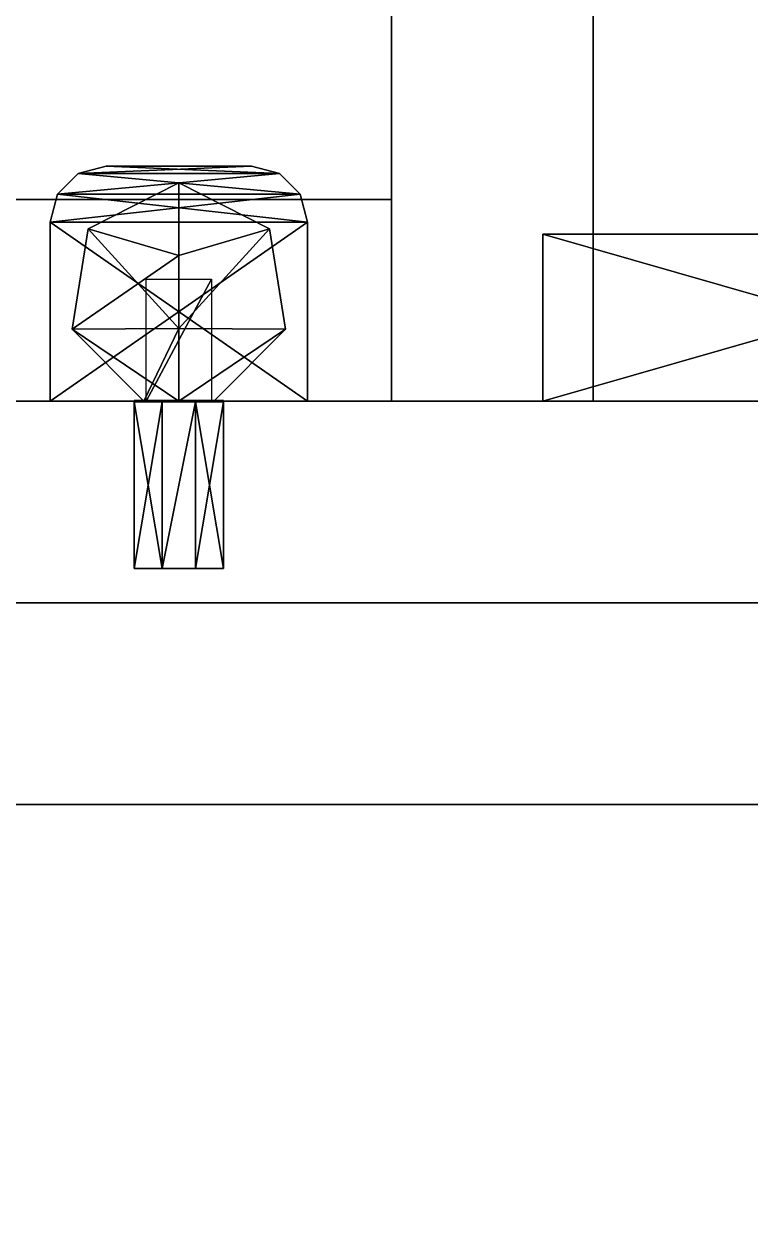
# Model space of a CAD drawing. Extents: x 0 to 4956, y -4930 to 0.
# Drawn here: x 559.2 to 624, y -3445 to -3338.3 of the extents above; entities that cross this region are included whole.
import ezdxf

# ---------------------------------------------------------------- set-up
doc = ezdxf.new("R2010")
doc.units = 0
for name, color, linetype in [('LAYER0', 7, 'CONTINUOUS'), ('LAYER143', 7, 'CONTINUOUS'), ('LAYER148', 7, 'CONTINUOUS'), ('LAYER163', 7, 'CONTINUOUS'), ('LAYER216', 7, 'CONTINUOUS'), ('LAYER221', 7, 'CONTINUOUS'), ('LAYER222', 254, 'CONTINUOUS'), ('LAYER244', 7, 'CONTINUOUS'), ('LAYER249', 7, 'CONTINUOUS'), ('LAYER250', 254, 'CONTINUOUS'), ('LAYER384', 253, 'CONTINUOUS'), ('LAYER386', 253, 'CONTINUOUS'), ('LAYER388', 253, 'CONTINUOUS'), ('LAYER390', 253, 'CONTINUOUS'), ('LAYER392', 253, 'CONTINUOUS'), ('LAYER427', 7, 'CONTINUOUS'), ('LAYER428', 7, 'CONTINUOUS'), ('LAYER697', 9, 'CONTINUOUS')]:
    doc.layers.add(name, color=color, linetype=linetype)

msp = doc.modelspace()

# ---------------------------------------------------------------- linework, layer by layer
at = {"layer": 'LAYER0', "invisible_edges": 1}
for points in [[(4956, 0), (0, -4930), (0, 0), (4956, 0)], [(4956, -4930, 5), (0, 0, 5), (0, -4930, 5), (4956, -4930, 5)], [(0, 0, 5), (4956, -4930, 5), (4956, 0, 5), (0, 0, 5)], [(0, -4930), (4956, 0), (4956, -4930), (0, -4930)]]:
    msp.add_3dface(points, dxfattribs=at)
at = {"layer": 'LAYER143', "invisible_edges": 1}
for points in [[(120, -3372, 2545), (670, -3372, 5), (120, -3372, 5), (120, -3372, 2545)], [(670, -3372, 5), (120, -3372, 2545), (670, -3372, 2545), (670, -3372, 5)], [(120, -3390, 5), (670, -3372, 5), (670, -3390, 5), (120, -3390, 5)], [(670, -3372, 5), (120, -3390, 5), (120, -3372, 5), (670, -3372, 5)], [(120, -3372, 2545), (670, -3390, 2545), (670, -3372, 2545), (120, -3372, 2545)], [(670, -3390, 2545), (120, -3372, 2545), (120, -3390, 2545), (670, -3390, 2545)], [(670, -3390, 2545), (120, -3390, 5), (670, -3390, 5), (670, -3390, 2545)], [(120, -3390, 5), (670, -3390, 2545), (120, -3390, 2545), (120, -3390, 5)]]:
    msp.add_3dface(points, dxfattribs=at)
at = {"layer": 'LAYER148', "invisible_edges": 1}
for points in [[(120, -2592, 85), (670, -3372, 85), (120, -3372, 85), (120, -2592, 85)], [(670, -3372, 85), (120, -2592, 85), (670, -2592, 85), (670, -3372, 85)], [(670, -2592, 103), (120, -3372, 103), (670, -3372, 103), (670, -2592, 103)], [(120, -3372, 103), (670, -2592, 103), (120, -2592, 103), (120, -3372, 103)], [(120, -3372, 103), (670, -3372, 85), (670, -3372, 103), (120, -3372, 103)], [(670, -3372, 85), (120, -3372, 103), (120, -3372, 85), (670, -3372, 85)]]:
    msp.add_3dface(points, dxfattribs=at)
at = {"layer": 'LAYER163', "invisible_edges": 1}
for points in [[(120, -3372, 2544), (670, -2592, 2544), (120, -2592, 2544), (120, -3372, 2544)], [(670, -2592, 2544), (120, -3372, 2544), (670, -3372, 2544), (670, -2592, 2544)], [(670, -3372, 2526), (120, -2592, 2526), (670, -2592, 2526), (670, -3372, 2526)], [(120, -2592, 2526), (670, -3372, 2526), (120, -3372, 2526), (120, -2592, 2526)], [(120, -3372, 2544), (670, -3372, 2526), (670, -3372, 2544), (120, -3372, 2544)], [(670, -3372, 2526), (120, -3372, 2544), (120, -3372, 2526), (670, -3372, 2526)]]:
    msp.add_3dface(points, dxfattribs=at)
at = {"layer": 'LAYER216', "invisible_edges": 1}
for points in [[(144.6, -3372, 1989), (610, -2592, 1989), (144.6, -2592, 1989), (144.6, -3372, 1989)], [(610, -2592, 1989), (144.6, -3372, 1989), (610, -3372, 1989), (610, -2592, 1989)], [(610, -3372, 1971), (144.6, -2592, 1971), (610, -2592, 1971), (610, -3372, 1971)], [(144.6, -2592, 1971), (610, -3372, 1971), (144.6, -3372, 1971), (144.6, -2592, 1971)], [(610, -3372, 1971), (610, -2592, 1989), (610, -3372, 1989), (610, -3372, 1971)], [(610, -2592, 1989), (610, -3372, 1971), (610, -2592, 1971), (610, -2592, 1989)], [(144.6, -3372, 1989), (610, -3372, 1971), (610, -3372, 1989), (144.6, -3372, 1989)], [(610, -3372, 1971), (144.6, -3372, 1989), (144.6, -3372, 1971), (610, -3372, 1971)]]:
    msp.add_3dface(points, dxfattribs=at)
at = {"layer": 'LAYER221'}
for points in [[(564, -3351.67, 1969.01), (562.1699, -3353.5, 1971), (564, -3351.67, 1971), (564, -3351.67, 1969.01)], [(562.1699, -3353.5, 1969.01), (562.1699, -3353.5, 1971), (564, -3351.67, 1969.01), (562.1699, -3353.5, 1969.01)], [(582, -3351.67, 1969.01), (562.1699, -3353.5, 1969.01), (564, -3351.67, 1969.01), (582, -3351.67, 1969.01)], [(583.8301, -3353.5, 1969.01), (562.1699, -3353.5, 1969.01), (582, -3351.67, 1969.01), (583.8301, -3353.5, 1969.01)], [(562.1699, -3353.5, 1971), (583.8301, -3353.5, 1971), (564, -3351.67, 1971), (562.1699, -3353.5, 1971)], [(582, -3351.67, 1969.01), (562.1699, -3353.5, 1969.01), (583.8301, -3353.5, 1969.01), (582, -3351.67, 1969.01)], [(564, -3351.67, 1969.01), (562.1699, -3353.5, 1969.01), (582, -3351.67, 1969.01), (564, -3351.67, 1969.01)], [(582, -3351.67, 1971), (562.1699, -3353.5, 1971), (583.8301, -3353.5, 1971), (582, -3351.67, 1971)], [(564, -3351.67, 1971), (562.1699, -3353.5, 1971), (582, -3351.67, 1971), (564, -3351.67, 1971)], [(562.1699, -3353.5, 1969.01), (564, -3351.67, 1971), (564, -3351.67, 1969.01), (562.1699, -3353.5, 1969.01)], [(562.1699, -3353.5, 1971), (564, -3351.67, 1971), (562.1699, -3353.5, 1969.01), (562.1699, -3353.5, 1971)], [(566.5, -3351, 1969.01), (564, -3351.67, 1971), (566.5, -3351, 1971), (566.5, -3351, 1969.01)], [(564, -3351.67, 1969.01), (564, -3351.67, 1971), (566.5, -3351, 1969.01), (564, -3351.67, 1969.01)], [(579.5, -3351, 1969.01), (564, -3351.67, 1969.01), (566.5, -3351, 1969.01), (579.5, -3351, 1969.01)], [(582, -3351.67, 1969.01), (564, -3351.67, 1969.01), (579.5, -3351, 1969.01), (582, -3351.67, 1969.01)], [(564, -3351.67, 1971), (582, -3351.67, 1971), (566.5, -3351, 1971), (564, -3351.67, 1971)], [(579.5, -3351, 1969.01), (564, -3351.67, 1969.01), (582, -3351.67, 1969.01), (579.5, -3351, 1969.01)], [(566.5, -3351, 1969.01), (564, -3351.67, 1969.01), (579.5, -3351, 1969.01), (566.5, -3351, 1969.01)], [(579.5, -3351, 1971), (564, -3351.67, 1971), (582, -3351.67, 1971), (579.5, -3351, 1971)], [(566.5, -3351, 1971), (564, -3351.67, 1971), (579.5, -3351, 1971), (566.5, -3351, 1971)], [(564, -3351.67, 1969.01), (566.5, -3351, 1971), (566.5, -3351, 1969.01), (564, -3351.67, 1969.01)], [(564, -3351.67, 1971), (566.5, -3351, 1971), (564, -3351.67, 1969.01), (564, -3351.67, 1971)], [(564, -3351.67, 1971), (583.8301, -3353.5, 1971), (582, -3351.67, 1971), (564, -3351.67, 1971)], [(566.5, -3351, 1971), (579.5, -3351, 1969.01), (579.5, -3351, 1971), (566.5, -3351, 1971)], [(566.5, -3351, 1969.01), (579.5, -3351, 1969.01), (566.5, -3351, 1971), (566.5, -3351, 1969.01)], [(566.5, -3351, 1969.01), (579.5, -3351, 1971), (579.5, -3351, 1969.01), (566.5, -3351, 1969.01)], [(566.5, -3351, 1971), (579.5, -3351, 1971), (566.5, -3351, 1969.01), (566.5, -3351, 1971)], [(566.5, -3351, 1971), (582, -3351.67, 1971), (579.5, -3351, 1971), (566.5, -3351, 1971)], [(579.5, -3351, 1971), (582, -3351.67, 1969.01), (579.5, -3351, 1969.01), (579.5, -3351, 1971)], [(582, -3351.67, 1971), (582, -3351.67, 1969.01), (579.5, -3351, 1971), (582, -3351.67, 1971)], [(582, -3351.67, 1969.01), (579.5, -3351, 1971), (579.5, -3351, 1969.01), (582, -3351.67, 1969.01)], [(582, -3351.67, 1971), (579.5, -3351, 1971), (582, -3351.67, 1969.01), (582, -3351.67, 1971)], [(582, -3351.67, 1971), (583.8301, -3353.5, 1969.01), (582, -3351.67, 1969.01), (582, -3351.67, 1971)], [(583.8301, -3353.5, 1971), (583.8301, -3353.5, 1969.01), (582, -3351.67, 1971), (583.8301, -3353.5, 1971)], [(583.8301, -3353.5, 1969.01), (582, -3351.67, 1971), (582, -3351.67, 1969.01), (583.8301, -3353.5, 1969.01)], [(583.8301, -3353.5, 1971), (582, -3351.67, 1971), (583.8301, -3353.5, 1969.01), (583.8301, -3353.5, 1971)], [(564.9165, -3356.613, 1985), (573, -3359, 1985), (573, -3352.5, 1985), (564.9165, -3356.613, 1985)], [(573, -3352.5, 1971), (564.9165, -3356.613, 1985), (573, -3352.5, 1985), (573, -3352.5, 1971)], [(564.9165, -3356.613, 1971), (564.9165, -3356.613, 1985), (573, -3352.5, 1971), (564.9165, -3356.613, 1971)], [(573, -3352.5, 1971), (564.9165, -3356.613, 1985), (564.9165, -3356.613, 1971), (573, -3352.5, 1971)], [(573, -3352.5, 1985), (564.9165, -3356.613, 1985), (573, -3352.5, 1971), (573, -3352.5, 1985)], [(564.9165, -3356.613, 1985), (573, -3352.5, 1985), (573, -3359, 1985), (564.9165, -3356.613, 1985)], [(573, -3359, 1985), (581.0835, -3356.613, 1985), (573, -3352.5, 1985), (573, -3359, 1985)], [(573, -3352.5, 1985), (581.0835, -3356.613, 1971), (573, -3352.5, 1971), (573, -3352.5, 1985)], [(581.0835, -3356.613, 1985), (581.0835, -3356.613, 1971), (573, -3352.5, 1985), (581.0835, -3356.613, 1985)], [(581.0835, -3356.613, 1971), (573, -3352.5, 1985), (573, -3352.5, 1971), (581.0835, -3356.613, 1971)], [(581.0835, -3356.613, 1985), (573, -3352.5, 1985), (581.0835, -3356.613, 1971), (581.0835, -3356.613, 1985)], [(581.0835, -3356.613, 1985), (573, -3352.5, 1985), (573, -3359, 1985), (581.0835, -3356.613, 1985)], [(562.1699, -3353.5, 1969.01), (561.5, -3356, 1971), (562.1699, -3353.5, 1971), (562.1699, -3353.5, 1969.01)], [(561.5, -3356, 1969.01), (561.5, -3356, 1971), (562.1699, -3353.5, 1969.01), (561.5, -3356, 1969.01)], [(561.5, -3356, 1969.01), (562.1699, -3353.5, 1969.01), (584.5, -3356, 1969.01), (561.5, -3356, 1969.01)], [(561.5, -3356, 1971), (584.5, -3356, 1971), (562.1699, -3353.5, 1971), (561.5, -3356, 1971)], [(583.8301, -3353.5, 1969.01), (561.5, -3356, 1969.01), (584.5, -3356, 1969.01), (583.8301, -3353.5, 1969.01)], [(562.1699, -3353.5, 1969.01), (561.5, -3356, 1969.01), (583.8301, -3353.5, 1969.01), (562.1699, -3353.5, 1969.01)], [(583.8301, -3353.5, 1971), (561.5, -3356, 1971), (584.5, -3356, 1971), (583.8301, -3353.5, 1971)], [(562.1699, -3353.5, 1971), (561.5, -3356, 1971), (583.8301, -3353.5, 1971), (562.1699, -3353.5, 1971)], [(561.5, -3356, 1969.01), (562.1699, -3353.5, 1971), (562.1699, -3353.5, 1969.01), (561.5, -3356, 1969.01)], [(561.5, -3356, 1971), (562.1699, -3353.5, 1971), (561.5, -3356, 1969.01), (561.5, -3356, 1971)], [(584.5, -3356, 1969.01), (562.1699, -3353.5, 1969.01), (583.8301, -3353.5, 1969.01), (584.5, -3356, 1969.01)], [(562.1699, -3353.5, 1971), (584.5, -3356, 1971), (583.8301, -3353.5, 1971), (562.1699, -3353.5, 1971)], [(583.8301, -3353.5, 1971), (584.5, -3356, 1969.01), (583.8301, -3353.5, 1969.01), (583.8301, -3353.5, 1971)], [(584.5, -3356, 1971), (584.5, -3356, 1969.01), (583.8301, -3353.5, 1971), (584.5, -3356, 1971)], [(584.5, -3356, 1969.01), (583.8301, -3353.5, 1971), (583.8301, -3353.5, 1969.01), (584.5, -3356, 1969.01)], [(584.5, -3356, 1971), (583.8301, -3353.5, 1971), (584.5, -3356, 1969.01), (584.5, -3356, 1971)], [(561.5, -3372, 1969.01), (584.5, -3356, 1969.01), (584.5, -3372, 1969.01), (561.5, -3372, 1969.01)], [(561.5, -3356, 1969.01), (584.5, -3356, 1969.01), (561.5, -3372, 1969.01), (561.5, -3356, 1969.01)], [(561.5, -3372, 1971), (584.5, -3356, 1971), (584.5, -3372, 1971), (561.5, -3372, 1971)], [(561.5, -3356, 1971), (584.5, -3356, 1971), (561.5, -3372, 1971), (561.5, -3356, 1971)], [(561.5, -3356, 1971), (561.5, -3372, 1969.01), (561.5, -3356, 1969.01), (561.5, -3356, 1971)], [(561.5, -3372, 1971), (561.5, -3372, 1969.01), (561.5, -3356, 1971), (561.5, -3372, 1971)], [(584.5, -3356, 1969.01), (561.5, -3372, 1969.01), (561.5, -3356, 1969.01), (584.5, -3356, 1969.01)], [(584.5, -3372, 1969.01), (561.5, -3372, 1969.01), (584.5, -3356, 1969.01), (584.5, -3372, 1969.01)], [(561.5, -3372, 1969.01), (561.5, -3356, 1971), (561.5, -3356, 1969.01), (561.5, -3372, 1969.01)], [(561.5, -3372, 1971), (561.5, -3356, 1971), (561.5, -3372, 1969.01), (561.5, -3372, 1971)], [(561.5, -3356, 1971), (584.5, -3372, 1971), (584.5, -3356, 1971), (561.5, -3356, 1971)], [(561.5, -3372, 1971), (584.5, -3372, 1971), (561.5, -3356, 1971), (561.5, -3372, 1971)], [(584.5, -3356, 1969.01), (584.5, -3372, 1971), (584.5, -3372, 1969.01), (584.5, -3356, 1969.01)], [(584.5, -3356, 1971), (584.5, -3372, 1971), (584.5, -3356, 1969.01), (584.5, -3356, 1971)], [(584.5, -3372, 1971), (584.5, -3356, 1969.01), (584.5, -3356, 1971), (584.5, -3372, 1971)], [(584.5, -3372, 1969.01), (584.5, -3356, 1969.01), (584.5, -3372, 1971), (584.5, -3372, 1969.01)], [(563.4824, -3365.569, 1985), (573, -3359, 1985), (564.9165, -3356.613, 1985), (563.4824, -3365.569, 1985)], [(564.9165, -3356.613, 1971), (563.4824, -3365.569, 1985), (564.9165, -3356.613, 1985), (564.9165, -3356.613, 1971)], [(563.4824, -3365.569, 1971), (563.4824, -3365.569, 1985), (564.9165, -3356.613, 1971), (563.4824, -3365.569, 1971)], [(564.9165, -3356.613, 1971), (563.4824, -3365.569, 1985), (563.4824, -3365.569, 1971), (564.9165, -3356.613, 1971)], [(564.9165, -3356.613, 1985), (563.4824, -3365.569, 1985), (564.9165, -3356.613, 1971), (564.9165, -3356.613, 1985)], [(563.4824, -3365.569, 1985), (564.9165, -3356.613, 1985), (573, -3365.5, 1985), (563.4824, -3365.569, 1985)], [(573, -3365.5, 1985), (564.9165, -3356.613, 1985), (573, -3359, 1985), (573, -3365.5, 1985)], [(573, -3365.5, 1985), (581.0835, -3356.613, 1985), (573, -3359, 1985), (573, -3365.5, 1985)], [(582.5176, -3365.569, 1985), (581.0835, -3356.613, 1985), (573, -3365.5, 1985), (582.5176, -3365.569, 1985)], [(573, -3365.5, 1985), (581.0835, -3356.613, 1985), (573, -3359, 1985), (573, -3365.5, 1985)], [(582.5176, -3365.569, 1985), (581.0835, -3356.613, 1985), (573, -3365.5, 1985), (582.5176, -3365.569, 1985)], [(581.0835, -3356.613, 1985), (582.5176, -3365.569, 1971), (581.0835, -3356.613, 1971), (581.0835, -3356.613, 1985)], [(582.5176, -3365.569, 1985), (582.5176, -3365.569, 1971), (581.0835, -3356.613, 1985), (582.5176, -3365.569, 1985)], [(582.5176, -3365.569, 1971), (581.0835, -3356.613, 1985), (581.0835, -3356.613, 1971), (582.5176, -3365.569, 1971)], [(582.5176, -3365.569, 1985), (581.0835, -3356.613, 1985), (582.5176, -3365.569, 1971), (582.5176, -3365.569, 1985)], [(573, -3365.5, 1985), (573, -3359, 1985), (563.4824, -3365.569, 1985), (573, -3365.5, 1985)], [(575.9198, -3361.092, 1969), (570.0802, -3372, 1969), (570.0802, -3361.092, 1969), (575.9198, -3361.092, 1969)], [(575.9198, -3372, 1969), (570.0802, -3372, 1969), (575.9198, -3361.092, 1969), (575.9198, -3372, 1969)], [(569.8775, -3372, 1985), (573, -3365.5, 1985), (563.4824, -3365.569, 1985), (569.8775, -3372, 1985)], [(573, -3372, 1985), (563.4824, -3365.569, 1985), (573, -3365.5, 1985), (573, -3372, 1985)], [(563.4824, -3365.569, 1971), (569.8775, -3372, 1985), (563.4824, -3365.569, 1985), (563.4824, -3365.569, 1971)], [(569.8775, -3372, 1971), (569.8775, -3372, 1985), (563.4824, -3365.569, 1971), (569.8775, -3372, 1971)], [(563.4824, -3365.569, 1971), (569.8775, -3372, 1985), (569.8775, -3372, 1971), (563.4824, -3365.569, 1971)], [(563.4824, -3365.569, 1985), (569.8775, -3372, 1985), (563.4824, -3365.569, 1971), (563.4824, -3365.569, 1985)], [(569.8775, -3372, 1985), (563.4824, -3365.569, 1985), (573, -3372, 1985), (569.8775, -3372, 1985)], [(573, -3372, 1985), (573, -3365.5, 1985), (569.8775, -3372, 1985), (573, -3372, 1985)], [(573, -3372, 1985), (582.5176, -3365.569, 1985), (573, -3365.5, 1985), (573, -3372, 1985)], [(573, -3372, 1985), (582.5176, -3365.569, 1985), (573, -3365.5, 1985), (573, -3372, 1985)], [(576.1225, -3372, 1985), (582.5176, -3365.569, 1985), (573, -3372, 1985), (576.1225, -3372, 1985)], [(576.1225, -3372, 1985), (582.5176, -3365.569, 1985), (573, -3372, 1985), (576.1225, -3372, 1985)], [(582.5176, -3365.569, 1971), (576.1225, -3372, 1985), (576.1225, -3372, 1971), (582.5176, -3365.569, 1971)], [(582.5176, -3365.569, 1985), (576.1225, -3372, 1985), (582.5176, -3365.569, 1971), (582.5176, -3365.569, 1985)], [(576.1225, -3372, 1971), (582.5176, -3365.569, 1985), (582.5176, -3365.569, 1971), (576.1225, -3372, 1971)], [(576.1225, -3372, 1985), (582.5176, -3365.569, 1985), (576.1225, -3372, 1971), (576.1225, -3372, 1985)], [(584.5, -3372, 1969.01), (561.5, -3372, 1971), (561.5, -3372, 1969.01), (584.5, -3372, 1969.01)], [(584.5, -3372, 1971), (561.5, -3372, 1971), (584.5, -3372, 1969.01), (584.5, -3372, 1971)], [(561.5, -3372, 1969.01), (584.5, -3372, 1971), (584.5, -3372, 1969.01), (561.5, -3372, 1969.01)], [(561.5, -3372, 1971), (584.5, -3372, 1971), (561.5, -3372, 1969.01), (561.5, -3372, 1971)], [(576.1225, -3372, 1985), (569.8775, -3372, 1971), (576.1225, -3372, 1971), (576.1225, -3372, 1985)], [(569.8775, -3372, 1985), (569.8775, -3372, 1971), (576.1225, -3372, 1985), (569.8775, -3372, 1985)], [(569.8775, -3372, 1971), (576.1225, -3372, 1985), (576.1225, -3372, 1971), (569.8775, -3372, 1971)], [(569.8775, -3372, 1985), (576.1225, -3372, 1985), (569.8775, -3372, 1971), (569.8775, -3372, 1985)]]:
    msp.add_3dface(points, dxfattribs=at)
at = {"layer": 'LAYER222'}
for points in [[(571.5, -3371.95, 1979.83), (569, -3372.05, 1976.5), (571.5, -3372.05, 1979.83), (571.5, -3371.95, 1979.83)], [(569, -3371.95, 1976.5), (569, -3372.05, 1976.5), (571.5, -3371.95, 1979.83), (569, -3371.95, 1976.5)], [(569, -3371.95, 1976.5), (571.5, -3372.05, 1973.17), (569, -3372.05, 1976.5), (569, -3371.95, 1976.5)], [(571.5, -3371.95, 1973.17), (571.5, -3372.05, 1973.17), (569, -3371.95, 1976.5), (571.5, -3371.95, 1973.17)], [(577, -3371.95, 1980.5), (569, -3371.95, 1972.5), (569, -3371.95, 1980.5), (577, -3371.95, 1980.5)], [(577, -3371.95, 1972.5), (569, -3371.95, 1972.5), (577, -3371.95, 1980.5), (577, -3371.95, 1972.5)], [(569, -3372.05, 1972.5), (577, -3371.95, 1972.5), (577, -3372.05, 1972.5), (569, -3372.05, 1972.5)], [(569, -3371.95, 1972.5), (577, -3371.95, 1972.5), (569, -3372.05, 1972.5), (569, -3371.95, 1972.5)], [(577, -3372.05, 1980.5), (569, -3371.95, 1980.5), (569, -3372.05, 1980.5), (577, -3372.05, 1980.5)], [(577, -3371.95, 1980.5), (569, -3371.95, 1980.5), (577, -3372.05, 1980.5), (577, -3371.95, 1980.5)], [(569, -3372.05, 1972.5), (569, -3371.95, 1980.5), (569, -3371.95, 1972.5), (569, -3372.05, 1972.5)], [(569, -3372.05, 1980.5), (569, -3371.95, 1980.5), (569, -3372.05, 1972.5), (569, -3372.05, 1980.5)], [(571.5, -3372.05, 1979.83), (569, -3386.95, 1976.5), (571.5, -3386.95, 1979.83), (571.5, -3372.05, 1979.83)], [(569, -3372.05, 1976.5), (569, -3386.95, 1976.5), (571.5, -3372.05, 1979.83), (569, -3372.05, 1976.5)], [(569, -3372.05, 1976.5), (571.5, -3386.95, 1973.17), (569, -3386.95, 1976.5), (569, -3372.05, 1976.5)], [(571.5, -3372.05, 1973.17), (571.5, -3386.95, 1973.17), (569, -3372.05, 1976.5), (571.5, -3372.05, 1973.17)], [(569, -3372.05, 1980.5), (577, -3372.05, 1972.5), (577, -3372.05, 1980.5), (569, -3372.05, 1980.5)], [(569, -3372.05, 1972.5), (577, -3372.05, 1972.5), (569, -3372.05, 1980.5), (569, -3372.05, 1972.5)], [(571.5, -3371.95, 1979.83), (574.5, -3372.05, 1979.83), (574.5, -3371.95, 1979.83), (571.5, -3371.95, 1979.83)], [(571.5, -3372.05, 1979.83), (574.5, -3372.05, 1979.83), (571.5, -3371.95, 1979.83), (571.5, -3372.05, 1979.83)], [(571.5, -3372.05, 1973.17), (574.5, -3371.95, 1973.17), (574.5, -3372.05, 1973.17), (571.5, -3372.05, 1973.17)], [(571.5, -3371.95, 1973.17), (574.5, -3371.95, 1973.17), (571.5, -3372.05, 1973.17), (571.5, -3371.95, 1973.17)], [(571.5, -3386.95, 1979.83), (574.5, -3372.05, 1979.83), (571.5, -3372.05, 1979.83), (571.5, -3386.95, 1979.83)], [(574.5, -3386.95, 1979.83), (574.5, -3372.05, 1979.83), (571.5, -3386.95, 1979.83), (574.5, -3386.95, 1979.83)], [(571.5, -3386.95, 1973.17), (574.5, -3372.05, 1973.17), (574.5, -3386.95, 1973.17), (571.5, -3386.95, 1973.17)], [(571.5, -3372.05, 1973.17), (574.5, -3372.05, 1973.17), (571.5, -3386.95, 1973.17), (571.5, -3372.05, 1973.17)], [(574.5, -3372.05, 1979.83), (577, -3371.95, 1976.5), (574.5, -3371.95, 1979.83), (574.5, -3372.05, 1979.83)], [(577, -3372.05, 1976.5), (577, -3371.95, 1976.5), (574.5, -3372.05, 1979.83), (577, -3372.05, 1976.5)], [(577, -3372.05, 1976.5), (574.5, -3371.95, 1973.17), (577, -3371.95, 1976.5), (577, -3372.05, 1976.5)], [(574.5, -3372.05, 1973.17), (574.5, -3371.95, 1973.17), (577, -3372.05, 1976.5), (574.5, -3372.05, 1973.17)], [(574.5, -3386.95, 1979.83), (577, -3372.05, 1976.5), (574.5, -3372.05, 1979.83), (574.5, -3386.95, 1979.83)], [(577, -3386.95, 1976.5), (577, -3372.05, 1976.5), (574.5, -3386.95, 1979.83), (577, -3386.95, 1976.5)], [(577, -3386.95, 1976.5), (574.5, -3372.05, 1973.17), (577, -3372.05, 1976.5), (577, -3386.95, 1976.5)], [(574.5, -3386.95, 1973.17), (574.5, -3372.05, 1973.17), (577, -3386.95, 1976.5), (574.5, -3386.95, 1973.17)], [(577, -3372.05, 1980.5), (577, -3371.95, 1972.5), (577, -3371.95, 1980.5), (577, -3372.05, 1980.5)], [(577, -3372.05, 1972.5), (577, -3371.95, 1972.5), (577, -3372.05, 1980.5), (577, -3372.05, 1972.5)], [(569, -3386.95, 1976.5), (577, -3386.95, 1976.5), (571.5, -3386.95, 1979.83), (569, -3386.95, 1976.5)], [(569, -3386.95, 1976.5), (574.5, -3386.95, 1973.17), (577, -3386.95, 1976.5), (569, -3386.95, 1976.5)], [(571.5, -3386.95, 1973.17), (574.5, -3386.95, 1973.17), (569, -3386.95, 1976.5), (571.5, -3386.95, 1973.17)], [(571.5, -3386.95, 1979.83), (577, -3386.95, 1976.5), (574.5, -3386.95, 1979.83), (571.5, -3386.95, 1979.83)]]:
    msp.add_3dface(points, dxfattribs=at)
at = {"layer": 'LAYER244', "invisible_edges": 1}
for points in [[(144.6, -3372, 871), (610, -2592, 871), (144.6, -2592, 871), (144.6, -3372, 871)], [(610, -2592, 871), (144.6, -3372, 871), (610, -3372, 871), (610, -2592, 871)], [(610, -3372, 853), (144.6, -2592, 853), (610, -2592, 853), (610, -3372, 853)], [(144.6, -2592, 853), (610, -3372, 853), (144.6, -3372, 853), (144.6, -2592, 853)], [(610, -3372, 853), (610, -2592, 871), (610, -3372, 871), (610, -3372, 853)], [(610, -2592, 871), (610, -3372, 853), (610, -2592, 853), (610, -2592, 871)], [(144.6, -3372, 871), (610, -3372, 853), (610, -3372, 871), (144.6, -3372, 871)], [(610, -3372, 853), (144.6, -3372, 871), (144.6, -3372, 853), (610, -3372, 853)]]:
    msp.add_3dface(points, dxfattribs=at)
at = {"layer": 'LAYER249'}
for points in [[(564, -3351.67, 851.01), (562.1699, -3353.5, 853), (564, -3351.67, 853), (564, -3351.67, 851.01)], [(562.1699, -3353.5, 851.01), (562.1699, -3353.5, 853), (564, -3351.67, 851.01), (562.1699, -3353.5, 851.01)], [(582, -3351.67, 851.01), (562.1699, -3353.5, 851.01), (564, -3351.67, 851.01), (582, -3351.67, 851.01)], [(583.8301, -3353.5, 851.01), (562.1699, -3353.5, 851.01), (582, -3351.67, 851.01), (583.8301, -3353.5, 851.01)], [(562.1699, -3353.5, 853), (583.8301, -3353.5, 853), (564, -3351.67, 853), (562.1699, -3353.5, 853)], [(582, -3351.67, 851.01), (562.1699, -3353.5, 851.01), (583.8301, -3353.5, 851.01), (582, -3351.67, 851.01)], [(564, -3351.67, 851.01), (562.1699, -3353.5, 851.01), (582, -3351.67, 851.01), (564, -3351.67, 851.01)], [(582, -3351.67, 853), (562.1699, -3353.5, 853), (583.8301, -3353.5, 853), (582, -3351.67, 853)], [(564, -3351.67, 853), (562.1699, -3353.5, 853), (582, -3351.67, 853), (564, -3351.67, 853)], [(562.1699, -3353.5, 851.01), (564, -3351.67, 853), (564, -3351.67, 851.01), (562.1699, -3353.5, 851.01)], [(562.1699, -3353.5, 853), (564, -3351.67, 853), (562.1699, -3353.5, 851.01), (562.1699, -3353.5, 853)], [(566.5, -3351, 851.01), (564, -3351.67, 853), (566.5, -3351, 853), (566.5, -3351, 851.01)], [(564, -3351.67, 851.01), (564, -3351.67, 853), (566.5, -3351, 851.01), (564, -3351.67, 851.01)], [(579.5, -3351, 851.01), (564, -3351.67, 851.01), (566.5, -3351, 851.01), (579.5, -3351, 851.01)], [(582, -3351.67, 851.01), (564, -3351.67, 851.01), (579.5, -3351, 851.01), (582, -3351.67, 851.01)], [(564, -3351.67, 853), (582, -3351.67, 853), (566.5, -3351, 853), (564, -3351.67, 853)], [(579.5, -3351, 851.01), (564, -3351.67, 851.01), (582, -3351.67, 851.01), (579.5, -3351, 851.01)], [(566.5, -3351, 851.01), (564, -3351.67, 851.01), (579.5, -3351, 851.01), (566.5, -3351, 851.01)], [(579.5, -3351, 853), (564, -3351.67, 853), (582, -3351.67, 853), (579.5, -3351, 853)], [(566.5, -3351, 853), (564, -3351.67, 853), (579.5, -3351, 853), (566.5, -3351, 853)], [(564, -3351.67, 851.01), (566.5, -3351, 853), (566.5, -3351, 851.01), (564, -3351.67, 851.01)], [(564, -3351.67, 853), (566.5, -3351, 853), (564, -3351.67, 851.01), (564, -3351.67, 853)], [(564, -3351.67, 853), (583.8301, -3353.5, 853), (582, -3351.67, 853), (564, -3351.67, 853)], [(566.5, -3351, 853), (579.5, -3351, 851.01), (579.5, -3351, 853), (566.5, -3351, 853)], [(566.5, -3351, 851.01), (579.5, -3351, 851.01), (566.5, -3351, 853), (566.5, -3351, 851.01)], [(566.5, -3351, 851.01), (579.5, -3351, 853), (579.5, -3351, 851.01), (566.5, -3351, 851.01)], [(566.5, -3351, 853), (579.5, -3351, 853), (566.5, -3351, 851.01), (566.5, -3351, 853)], [(566.5, -3351, 853), (582, -3351.67, 853), (579.5, -3351, 853), (566.5, -3351, 853)], [(579.5, -3351, 853), (582, -3351.67, 851.01), (579.5, -3351, 851.01), (579.5, -3351, 853)], [(582, -3351.67, 853), (582, -3351.67, 851.01), (579.5, -3351, 853), (582, -3351.67, 853)], [(582, -3351.67, 851.01), (579.5, -3351, 853), (579.5, -3351, 851.01), (582, -3351.67, 851.01)], [(582, -3351.67, 853), (579.5, -3351, 853), (582, -3351.67, 851.01), (582, -3351.67, 853)], [(582, -3351.67, 853), (583.8301, -3353.5, 851.01), (582, -3351.67, 851.01), (582, -3351.67, 853)], [(583.8301, -3353.5, 853), (583.8301, -3353.5, 851.01), (582, -3351.67, 853), (583.8301, -3353.5, 853)], [(583.8301, -3353.5, 851.01), (582, -3351.67, 853), (582, -3351.67, 851.01), (583.8301, -3353.5, 851.01)], [(583.8301, -3353.5, 853), (582, -3351.67, 853), (583.8301, -3353.5, 851.01), (583.8301, -3353.5, 853)], [(564.9165, -3356.613, 867), (573, -3359, 867), (573, -3352.5, 867), (564.9165, -3356.613, 867)], [(573, -3352.5, 853), (564.9165, -3356.613, 867), (573, -3352.5, 867), (573, -3352.5, 853)], [(564.9165, -3356.613, 853), (564.9165, -3356.613, 867), (573, -3352.5, 853), (564.9165, -3356.613, 853)], [(573, -3352.5, 853), (564.9165, -3356.613, 867), (564.9165, -3356.613, 853), (573, -3352.5, 853)], [(573, -3352.5, 867), (564.9165, -3356.613, 867), (573, -3352.5, 853), (573, -3352.5, 867)], [(564.9165, -3356.613, 867), (573, -3352.5, 867), (573, -3359, 867), (564.9165, -3356.613, 867)], [(573, -3359, 867), (581.0835, -3356.613, 867), (573, -3352.5, 867), (573, -3359, 867)], [(573, -3352.5, 867), (581.0835, -3356.613, 853), (573, -3352.5, 853), (573, -3352.5, 867)], [(581.0835, -3356.613, 867), (581.0835, -3356.613, 853), (573, -3352.5, 867), (581.0835, -3356.613, 867)], [(581.0835, -3356.613, 853), (573, -3352.5, 867), (573, -3352.5, 853), (581.0835, -3356.613, 853)], [(581.0835, -3356.613, 867), (573, -3352.5, 867), (581.0835, -3356.613, 853), (581.0835, -3356.613, 867)], [(581.0835, -3356.613, 867), (573, -3352.5, 867), (573, -3359, 867), (581.0835, -3356.613, 867)], [(562.1699, -3353.5, 851.01), (561.5, -3356, 853), (562.1699, -3353.5, 853), (562.1699, -3353.5, 851.01)], [(561.5, -3356, 851.01), (561.5, -3356, 853), (562.1699, -3353.5, 851.01), (561.5, -3356, 851.01)], [(561.5, -3356, 851.01), (562.1699, -3353.5, 851.01), (584.5, -3356, 851.01), (561.5, -3356, 851.01)], [(561.5, -3356, 853), (584.5, -3356, 853), (562.1699, -3353.5, 853), (561.5, -3356, 853)], [(583.8301, -3353.5, 851.01), (561.5, -3356, 851.01), (584.5, -3356, 851.01), (583.8301, -3353.5, 851.01)], [(562.1699, -3353.5, 851.01), (561.5, -3356, 851.01), (583.8301, -3353.5, 851.01), (562.1699, -3353.5, 851.01)], [(583.8301, -3353.5, 853), (561.5, -3356, 853), (584.5, -3356, 853), (583.8301, -3353.5, 853)], [(562.1699, -3353.5, 853), (561.5, -3356, 853), (583.8301, -3353.5, 853), (562.1699, -3353.5, 853)], [(561.5, -3356, 851.01), (562.1699, -3353.5, 853), (562.1699, -3353.5, 851.01), (561.5, -3356, 851.01)], [(561.5, -3356, 853), (562.1699, -3353.5, 853), (561.5, -3356, 851.01), (561.5, -3356, 853)], [(584.5, -3356, 851.01), (562.1699, -3353.5, 851.01), (583.8301, -3353.5, 851.01), (584.5, -3356, 851.01)], [(562.1699, -3353.5, 853), (584.5, -3356, 853), (583.8301, -3353.5, 853), (562.1699, -3353.5, 853)], [(583.8301, -3353.5, 853), (584.5, -3356, 851.01), (583.8301, -3353.5, 851.01), (583.8301, -3353.5, 853)], [(584.5, -3356, 853), (584.5, -3356, 851.01), (583.8301, -3353.5, 853), (584.5, -3356, 853)], [(584.5, -3356, 851.01), (583.8301, -3353.5, 853), (583.8301, -3353.5, 851.01), (584.5, -3356, 851.01)], [(584.5, -3356, 853), (583.8301, -3353.5, 853), (584.5, -3356, 851.01), (584.5, -3356, 853)], [(561.5, -3372, 851.01), (584.5, -3356, 851.01), (584.5, -3372, 851.01), (561.5, -3372, 851.01)], [(561.5, -3356, 851.01), (584.5, -3356, 851.01), (561.5, -3372, 851.01), (561.5, -3356, 851.01)], [(561.5, -3372, 853), (584.5, -3356, 853), (584.5, -3372, 853), (561.5, -3372, 853)], [(561.5, -3356, 853), (584.5, -3356, 853), (561.5, -3372, 853), (561.5, -3356, 853)], [(561.5, -3356, 853), (561.5, -3372, 851.01), (561.5, -3356, 851.01), (561.5, -3356, 853)], [(561.5, -3372, 853), (561.5, -3372, 851.01), (561.5, -3356, 853), (561.5, -3372, 853)], [(584.5, -3356, 851.01), (561.5, -3372, 851.01), (561.5, -3356, 851.01), (584.5, -3356, 851.01)], [(584.5, -3372, 851.01), (561.5, -3372, 851.01), (584.5, -3356, 851.01), (584.5, -3372, 851.01)], [(561.5, -3372, 851.01), (561.5, -3356, 853), (561.5, -3356, 851.01), (561.5, -3372, 851.01)], [(561.5, -3372, 853), (561.5, -3356, 853), (561.5, -3372, 851.01), (561.5, -3372, 853)], [(561.5, -3356, 853), (584.5, -3372, 853), (584.5, -3356, 853), (561.5, -3356, 853)], [(561.5, -3372, 853), (584.5, -3372, 853), (561.5, -3356, 853), (561.5, -3372, 853)], [(584.5, -3356, 851.01), (584.5, -3372, 853), (584.5, -3372, 851.01), (584.5, -3356, 851.01)], [(584.5, -3356, 853), (584.5, -3372, 853), (584.5, -3356, 851.01), (584.5, -3356, 853)], [(584.5, -3372, 853), (584.5, -3356, 851.01), (584.5, -3356, 853), (584.5, -3372, 853)], [(584.5, -3372, 851.01), (584.5, -3356, 851.01), (584.5, -3372, 853), (584.5, -3372, 851.01)], [(563.4824, -3365.569, 867), (573, -3359, 867), (564.9165, -3356.613, 867), (563.4824, -3365.569, 867)], [(564.9165, -3356.613, 853), (563.4824, -3365.569, 867), (564.9165, -3356.613, 867), (564.9165, -3356.613, 853)], [(563.4824, -3365.569, 853), (563.4824, -3365.569, 867), (564.9165, -3356.613, 853), (563.4824, -3365.569, 853)], [(564.9165, -3356.613, 853), (563.4824, -3365.569, 867), (563.4824, -3365.569, 853), (564.9165, -3356.613, 853)], [(564.9165, -3356.613, 867), (563.4824, -3365.569, 867), (564.9165, -3356.613, 853), (564.9165, -3356.613, 867)], [(563.4824, -3365.569, 867), (564.9165, -3356.613, 867), (573, -3365.5, 867), (563.4824, -3365.569, 867)], [(573, -3365.5, 867), (564.9165, -3356.613, 867), (573, -3359, 867), (573, -3365.5, 867)], [(573, -3365.5, 867), (581.0835, -3356.613, 867), (573, -3359, 867), (573, -3365.5, 867)], [(582.5176, -3365.569, 867), (581.0835, -3356.613, 867), (573, -3365.5, 867), (582.5176, -3365.569, 867)], [(573, -3365.5, 867), (581.0835, -3356.613, 867), (573, -3359, 867), (573, -3365.5, 867)], [(582.5176, -3365.569, 867), (581.0835, -3356.613, 867), (573, -3365.5, 867), (582.5176, -3365.569, 867)], [(581.0835, -3356.613, 867), (582.5176, -3365.569, 853), (581.0835, -3356.613, 853), (581.0835, -3356.613, 867)], [(582.5176, -3365.569, 867), (582.5176, -3365.569, 853), (581.0835, -3356.613, 867), (582.5176, -3365.569, 867)], [(582.5176, -3365.569, 853), (581.0835, -3356.613, 867), (581.0835, -3356.613, 853), (582.5176, -3365.569, 853)], [(582.5176, -3365.569, 867), (581.0835, -3356.613, 867), (582.5176, -3365.569, 853), (582.5176, -3365.569, 867)], [(573, -3365.5, 867), (573, -3359, 867), (563.4824, -3365.569, 867), (573, -3365.5, 867)], [(575.9198, -3361.092, 851), (570.0802, -3372, 851), (570.0802, -3361.092, 851), (575.9198, -3361.092, 851)], [(575.9198, -3372, 851), (570.0802, -3372, 851), (575.9198, -3361.092, 851), (575.9198, -3372, 851)], [(569.8775, -3372, 867), (573, -3365.5, 867), (563.4824, -3365.569, 867), (569.8775, -3372, 867)], [(573, -3372, 867), (563.4824, -3365.569, 867), (573, -3365.5, 867), (573, -3372, 867)], [(563.4824, -3365.569, 853), (569.8775, -3372, 867), (563.4824, -3365.569, 867), (563.4824, -3365.569, 853)], [(569.8775, -3372, 853), (569.8775, -3372, 867), (563.4824, -3365.569, 853), (569.8775, -3372, 853)], [(563.4824, -3365.569, 853), (569.8775, -3372, 867), (569.8775, -3372, 853), (563.4824, -3365.569, 853)], [(563.4824, -3365.569, 867), (569.8775, -3372, 867), (563.4824, -3365.569, 853), (563.4824, -3365.569, 867)], [(569.8775, -3372, 867), (563.4824, -3365.569, 867), (573, -3372, 867), (569.8775, -3372, 867)], [(573, -3372, 867), (573, -3365.5, 867), (569.8775, -3372, 867), (573, -3372, 867)], [(573, -3372, 867), (582.5176, -3365.569, 867), (573, -3365.5, 867), (573, -3372, 867)], [(573, -3372, 867), (582.5176, -3365.569, 867), (573, -3365.5, 867), (573, -3372, 867)], [(576.1225, -3372, 867), (582.5176, -3365.569, 867), (573, -3372, 867), (576.1225, -3372, 867)], [(576.1225, -3372, 867), (582.5176, -3365.569, 867), (573, -3372, 867), (576.1225, -3372, 867)], [(582.5176, -3365.569, 853), (576.1225, -3372, 867), (576.1225, -3372, 853), (582.5176, -3365.569, 853)], [(582.5176, -3365.569, 867), (576.1225, -3372, 867), (582.5176, -3365.569, 853), (582.5176, -3365.569, 867)], [(576.1225, -3372, 853), (582.5176, -3365.569, 867), (582.5176, -3365.569, 853), (576.1225, -3372, 853)], [(576.1225, -3372, 867), (582.5176, -3365.569, 867), (576.1225, -3372, 853), (576.1225, -3372, 867)], [(584.5, -3372, 851.01), (561.5, -3372, 853), (561.5, -3372, 851.01), (584.5, -3372, 851.01)], [(584.5, -3372, 853), (561.5, -3372, 853), (584.5, -3372, 851.01), (584.5, -3372, 853)], [(561.5, -3372, 851.01), (584.5, -3372, 853), (584.5, -3372, 851.01), (561.5, -3372, 851.01)], [(561.5, -3372, 853), (584.5, -3372, 853), (561.5, -3372, 851.01), (561.5, -3372, 853)], [(576.1225, -3372, 867), (569.8775, -3372, 853), (576.1225, -3372, 853), (576.1225, -3372, 867)], [(569.8775, -3372, 867), (569.8775, -3372, 853), (576.1225, -3372, 867), (569.8775, -3372, 867)], [(569.8775, -3372, 853), (576.1225, -3372, 867), (576.1225, -3372, 853), (569.8775, -3372, 853)], [(569.8775, -3372, 867), (576.1225, -3372, 867), (569.8775, -3372, 853), (569.8775, -3372, 867)]]:
    msp.add_3dface(points, dxfattribs=at)
at = {"layer": 'LAYER250'}
for points in [[(571.5, -3371.95, 861.8301), (569, -3372.05, 858.5), (571.5, -3372.05, 861.8301), (571.5, -3371.95, 861.8301)], [(569, -3371.95, 858.5), (569, -3372.05, 858.5), (571.5, -3371.95, 861.8301), (569, -3371.95, 858.5)], [(569, -3371.95, 858.5), (571.5, -3372.05, 855.1699), (569, -3372.05, 858.5), (569, -3371.95, 858.5)], [(571.5, -3371.95, 855.1699), (571.5, -3372.05, 855.1699), (569, -3371.95, 858.5), (571.5, -3371.95, 855.1699)], [(577, -3371.95, 862.5), (569, -3371.95, 854.5), (569, -3371.95, 862.5), (577, -3371.95, 862.5)], [(577, -3371.95, 854.5), (569, -3371.95, 854.5), (577, -3371.95, 862.5), (577, -3371.95, 854.5)], [(569, -3372.05, 854.5), (577, -3371.95, 854.5), (577, -3372.05, 854.5), (569, -3372.05, 854.5)], [(569, -3371.95, 854.5), (577, -3371.95, 854.5), (569, -3372.05, 854.5), (569, -3371.95, 854.5)], [(577, -3372.05, 862.5), (569, -3371.95, 862.5), (569, -3372.05, 862.5), (577, -3372.05, 862.5)], [(577, -3371.95, 862.5), (569, -3371.95, 862.5), (577, -3372.05, 862.5), (577, -3371.95, 862.5)], [(569, -3372.05, 854.5), (569, -3371.95, 862.5), (569, -3371.95, 854.5), (569, -3372.05, 854.5)], [(569, -3372.05, 862.5), (569, -3371.95, 862.5), (569, -3372.05, 854.5), (569, -3372.05, 862.5)], [(571.5, -3372.05, 861.8301), (569, -3386.95, 858.5), (571.5, -3386.95, 861.8301), (571.5, -3372.05, 861.8301)], [(569, -3372.05, 858.5), (569, -3386.95, 858.5), (571.5, -3372.05, 861.8301), (569, -3372.05, 858.5)], [(569, -3372.05, 858.5), (571.5, -3386.95, 855.1699), (569, -3386.95, 858.5), (569, -3372.05, 858.5)], [(571.5, -3372.05, 855.1699), (571.5, -3386.95, 855.1699), (569, -3372.05, 858.5), (571.5, -3372.05, 855.1699)], [(569, -3372.05, 862.5), (577, -3372.05, 854.5), (577, -3372.05, 862.5), (569, -3372.05, 862.5)], [(569, -3372.05, 854.5), (577, -3372.05, 854.5), (569, -3372.05, 862.5), (569, -3372.05, 854.5)], [(571.5, -3371.95, 861.8301), (574.5, -3372.05, 861.8301), (574.5, -3371.95, 861.8301), (571.5, -3371.95, 861.8301)], [(571.5, -3372.05, 861.8301), (574.5, -3372.05, 861.8301), (571.5, -3371.95, 861.8301), (571.5, -3372.05, 861.8301)], [(571.5, -3372.05, 855.1699), (574.5, -3371.95, 855.1699), (574.5, -3372.05, 855.1699), (571.5, -3372.05, 855.1699)], [(571.5, -3371.95, 855.1699), (574.5, -3371.95, 855.1699), (571.5, -3372.05, 855.1699), (571.5, -3371.95, 855.1699)], [(571.5, -3386.95, 861.8301), (574.5, -3372.05, 861.8301), (571.5, -3372.05, 861.8301), (571.5, -3386.95, 861.8301)], [(574.5, -3386.95, 861.8301), (574.5, -3372.05, 861.8301), (571.5, -3386.95, 861.8301), (574.5, -3386.95, 861.8301)], [(571.5, -3386.95, 855.1699), (574.5, -3372.05, 855.1699), (574.5, -3386.95, 855.1699), (571.5, -3386.95, 855.1699)], [(571.5, -3372.05, 855.1699), (574.5, -3372.05, 855.1699), (571.5, -3386.95, 855.1699), (571.5, -3372.05, 855.1699)], [(574.5, -3372.05, 861.8301), (577, -3371.95, 858.5), (574.5, -3371.95, 861.8301), (574.5, -3372.05, 861.8301)], [(577, -3372.05, 858.5), (577, -3371.95, 858.5), (574.5, -3372.05, 861.8301), (577, -3372.05, 858.5)], [(577, -3372.05, 858.5), (574.5, -3371.95, 855.1699), (577, -3371.95, 858.5), (577, -3372.05, 858.5)], [(574.5, -3372.05, 855.1699), (574.5, -3371.95, 855.1699), (577, -3372.05, 858.5), (574.5, -3372.05, 855.1699)], [(574.5, -3386.95, 861.8301), (577, -3372.05, 858.5), (574.5, -3372.05, 861.8301), (574.5, -3386.95, 861.8301)], [(577, -3386.95, 858.5), (577, -3372.05, 858.5), (574.5, -3386.95, 861.8301), (577, -3386.95, 858.5)], [(577, -3386.95, 858.5), (574.5, -3372.05, 855.1699), (577, -3372.05, 858.5), (577, -3386.95, 858.5)], [(574.5, -3386.95, 855.1699), (574.5, -3372.05, 855.1699), (577, -3386.95, 858.5), (574.5, -3386.95, 855.1699)], [(577, -3372.05, 862.5), (577, -3371.95, 854.5), (577, -3371.95, 862.5), (577, -3372.05, 862.5)], [(577, -3372.05, 854.5), (577, -3371.95, 854.5), (577, -3372.05, 862.5), (577, -3372.05, 854.5)], [(569, -3386.95, 858.5), (577, -3386.95, 858.5), (571.5, -3386.95, 861.8301), (569, -3386.95, 858.5)], [(569, -3386.95, 858.5), (574.5, -3386.95, 855.1699), (577, -3386.95, 858.5), (569, -3386.95, 858.5)], [(571.5, -3386.95, 855.1699), (574.5, -3386.95, 855.1699), (569, -3386.95, 858.5), (571.5, -3386.95, 855.1699)], [(571.5, -3386.95, 861.8301), (577, -3386.95, 858.5), (574.5, -3386.95, 861.8301), (571.5, -3386.95, 861.8301)]]:
    msp.add_3dface(points, dxfattribs=at)
at = {"layer": 'LAYER384'}
for points in [[(605.5, -3372, 181.2174), (657.5, -3357.079, 181.2174), (657.5, -3372, 181.2174), (605.5, -3372, 181.2174)], [(605.5, -3357.079, 181.2174), (657.5, -3357.079, 181.2174), (605.5, -3372, 181.2174), (605.5, -3357.079, 181.2174)], [(605.5, -3372, 194.7826), (605.5, -3357.079, 181.2174), (605.5, -3372, 181.2174), (605.5, -3372, 194.7826)], [(605.5, -3357.079, 194.7826), (605.5, -3357.079, 181.2174), (605.5, -3372, 194.7826), (605.5, -3357.079, 194.7826)], [(657.5, -3372, 194.7826), (605.5, -3357.079, 194.7826), (605.5, -3372, 194.7826), (657.5, -3372, 194.7826)], [(657.5, -3357.079, 194.7826), (605.5, -3357.079, 194.7826), (657.5, -3372, 194.7826), (657.5, -3357.079, 194.7826)], [(605.5, -3357.079, 181.2174), (657.5, -3357.079, 194.7826), (657.5, -3357.079, 181.2174), (605.5, -3357.079, 181.2174)], [(605.5, -3357.079, 194.7826), (657.5, -3357.079, 194.7826), (605.5, -3357.079, 181.2174), (605.5, -3357.079, 194.7826)]]:
    msp.add_3dface(points, dxfattribs=at)
at = {"layer": 'LAYER386'}
for points in [[(605.5, -3372, 744.7174), (657.5, -3357.079, 744.7174), (657.5, -3372, 744.7174), (605.5, -3372, 744.7174)], [(605.5, -3357.079, 744.7174), (657.5, -3357.079, 744.7174), (605.5, -3372, 744.7174), (605.5, -3357.079, 744.7174)], [(605.5, -3372, 758.2826), (605.5, -3357.079, 744.7174), (605.5, -3372, 744.7174), (605.5, -3372, 758.2826)], [(605.5, -3357.079, 758.2826), (605.5, -3357.079, 744.7174), (605.5, -3372, 758.2826), (605.5, -3357.079, 758.2826)], [(657.5, -3372, 758.2826), (605.5, -3357.079, 758.2826), (605.5, -3372, 758.2826), (657.5, -3372, 758.2826)], [(657.5, -3357.079, 758.2826), (605.5, -3357.079, 758.2826), (657.5, -3372, 758.2826), (657.5, -3357.079, 758.2826)], [(605.5, -3357.079, 744.7174), (657.5, -3357.079, 758.2826), (657.5, -3357.079, 744.7174), (605.5, -3357.079, 744.7174)], [(605.5, -3357.079, 758.2826), (657.5, -3357.079, 758.2826), (605.5, -3357.079, 744.7174), (605.5, -3357.079, 758.2826)]]:
    msp.add_3dface(points, dxfattribs=at)
at = {"layer": 'LAYER388'}
for points in [[(605.5, -3372, 1308.217), (657.5, -3357.079, 1308.217), (657.5, -3372, 1308.217), (605.5, -3372, 1308.217)], [(605.5, -3357.079, 1308.217), (657.5, -3357.079, 1308.217), (605.5, -3372, 1308.217), (605.5, -3357.079, 1308.217)], [(605.5, -3372, 1321.783), (605.5, -3357.079, 1308.217), (605.5, -3372, 1308.217), (605.5, -3372, 1321.783)], [(605.5, -3357.079, 1321.783), (605.5, -3357.079, 1308.217), (605.5, -3372, 1321.783), (605.5, -3357.079, 1321.783)], [(657.5, -3372, 1321.783), (605.5, -3357.079, 1321.783), (605.5, -3372, 1321.783), (657.5, -3372, 1321.783)], [(657.5, -3357.079, 1321.783), (605.5, -3357.079, 1321.783), (657.5, -3372, 1321.783), (657.5, -3357.079, 1321.783)], [(605.5, -3357.079, 1308.217), (657.5, -3357.079, 1321.783), (657.5, -3357.079, 1308.217), (605.5, -3357.079, 1308.217)], [(605.5, -3357.079, 1321.783), (657.5, -3357.079, 1321.783), (605.5, -3357.079, 1308.217), (605.5, -3357.079, 1321.783)]]:
    msp.add_3dface(points, dxfattribs=at)
at = {"layer": 'LAYER390'}
for points in [[(605.5, -3372, 1871.717), (657.5, -3357.079, 1871.717), (657.5, -3372, 1871.717), (605.5, -3372, 1871.717)], [(605.5, -3357.079, 1871.717), (657.5, -3357.079, 1871.717), (605.5, -3372, 1871.717), (605.5, -3357.079, 1871.717)], [(605.5, -3372, 1885.283), (605.5, -3357.079, 1871.717), (605.5, -3372, 1871.717), (605.5, -3372, 1885.283)], [(605.5, -3357.079, 1885.283), (605.5, -3357.079, 1871.717), (605.5, -3372, 1885.283), (605.5, -3357.079, 1885.283)], [(657.5, -3372, 1885.283), (605.5, -3357.079, 1885.283), (605.5, -3372, 1885.283), (657.5, -3372, 1885.283)], [(657.5, -3357.079, 1885.283), (605.5, -3357.079, 1885.283), (657.5, -3372, 1885.283), (657.5, -3357.079, 1885.283)], [(605.5, -3357.079, 1871.717), (657.5, -3357.079, 1885.283), (657.5, -3357.079, 1871.717), (605.5, -3357.079, 1871.717)], [(605.5, -3357.079, 1885.283), (657.5, -3357.079, 1885.283), (605.5, -3357.079, 1871.717), (605.5, -3357.079, 1885.283)]]:
    msp.add_3dface(points, dxfattribs=at)
at = {"layer": 'LAYER392'}
for points in [[(605.5, -3372, 2435.217), (657.5, -3357.079, 2435.217), (657.5, -3372, 2435.217), (605.5, -3372, 2435.217)], [(605.5, -3357.079, 2435.217), (657.5, -3357.079, 2435.217), (605.5, -3372, 2435.217), (605.5, -3357.079, 2435.217)], [(605.5, -3372, 2448.783), (605.5, -3357.079, 2435.217), (605.5, -3372, 2435.217), (605.5, -3372, 2448.783)], [(605.5, -3357.079, 2448.783), (605.5, -3357.079, 2435.217), (605.5, -3372, 2448.783), (605.5, -3357.079, 2448.783)], [(657.5, -3372, 2448.783), (605.5, -3357.079, 2448.783), (605.5, -3372, 2448.783), (657.5, -3372, 2448.783)], [(657.5, -3357.079, 2448.783), (605.5, -3357.079, 2448.783), (657.5, -3372, 2448.783), (657.5, -3357.079, 2448.783)], [(605.5, -3357.079, 2435.217), (657.5, -3357.079, 2448.783), (657.5, -3357.079, 2435.217), (605.5, -3357.079, 2435.217)], [(605.5, -3357.079, 2448.783), (657.5, -3357.079, 2448.783), (605.5, -3357.079, 2435.217), (605.5, -3357.079, 2448.783)]]:
    msp.add_3dface(points, dxfattribs=at)
at = {"layer": 'LAYER427', "invisible_edges": 1}
for points in [[(192, -3336, 853), (592, -3354, 853), (592, -3336, 853), (192, -3336, 853)], [(592, -3354, 853), (192, -3336, 853), (192, -3354, 853), (592, -3354, 853)], [(192, -3354, 103), (592, -3336, 103), (592, -3354, 103), (192, -3354, 103)], [(592, -3336, 103), (192, -3354, 103), (192, -3336, 103), (592, -3336, 103)], [(592, -3336, 103), (592, -3354, 853), (592, -3354, 103), (592, -3336, 103)], [(592, -3354, 853), (592, -3336, 103), (592, -3336, 853), (592, -3354, 853)], [(192, -3354, 103), (592, -3354, 853), (192, -3354, 853), (192, -3354, 103)], [(592, -3354, 853), (192, -3354, 103), (592, -3354, 103), (592, -3354, 853)]]:
    msp.add_3dface(points, dxfattribs=at)
at = {"layer": 'LAYER428', "invisible_edges": 1}
for points in [[(512, -3354, 853), (592, -3372, 853), (592, -3354, 853), (512, -3354, 853)], [(592, -3372, 853), (512, -3354, 853), (512, -3372, 853), (592, -3372, 853)], [(512, -3372, 103), (592, -3354, 103), (592, -3372, 103), (512, -3372, 103)], [(592, -3354, 103), (512, -3372, 103), (512, -3354, 103), (592, -3354, 103)], [(592, -3354, 103), (512, -3354, 853), (592, -3354, 853), (592, -3354, 103)], [(512, -3354, 853), (592, -3354, 103), (512, -3354, 103), (512, -3354, 853)], [(592, -3354, 103), (592, -3372, 853), (592, -3372, 103), (592, -3354, 103)], [(592, -3372, 853), (592, -3354, 103), (592, -3354, 853), (592, -3372, 853)], [(512, -3372, 103), (592, -3372, 853), (512, -3372, 853), (512, -3372, 103)], [(592, -3372, 853), (512, -3372, 103), (592, -3372, 103), (592, -3372, 853)]]:
    msp.add_3dface(points, dxfattribs=at)
at = {"layer": 'LAYER697', "invisible_edges": 1}
for points in [[(100, -3390, 2650), (695, -3390, 5), (100, -3390, 5), (100, -3390, 2650)], [(695, -3390, 5), (100, -3390, 2650), (695, -3390, 2650), (695, -3390, 5)], [(100, -3408, 5), (695, -3390, 5), (695, -3408, 5), (100, -3408, 5)], [(695, -3390, 5), (100, -3408, 5), (100, -3390, 5), (695, -3390, 5)], [(100, -3390, 2650), (695, -3408, 2650), (695, -3390, 2650), (100, -3390, 2650)], [(695, -3408, 2650), (100, -3390, 2650), (100, -3408, 2650), (695, -3408, 2650)], [(695, -3408, 2650), (100, -3408, 5), (695, -3408, 5), (695, -3408, 2650)], [(100, -3408, 5), (695, -3408, 2650), (100, -3408, 2650), (100, -3408, 5)]]:
    msp.add_3dface(points, dxfattribs=at)

doc.saveas('drawing.dxf')
